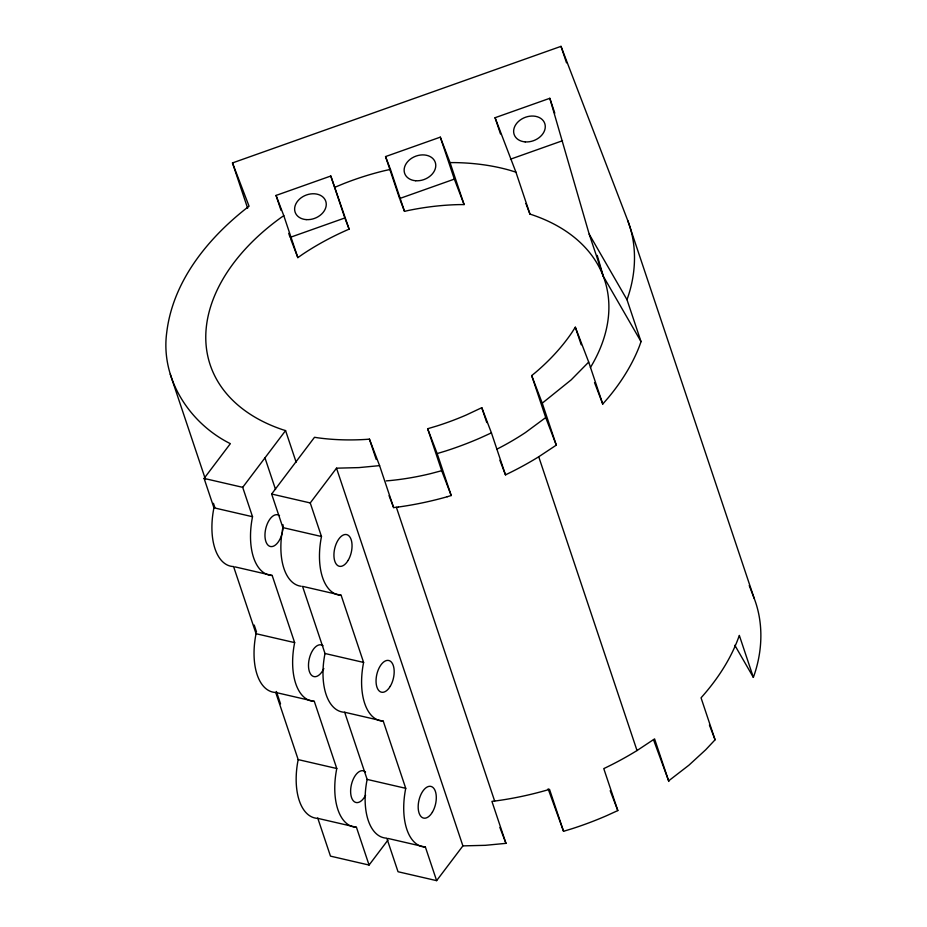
<?xml version="1.0" encoding="UTF-8"?>
<svg xmlns="http://www.w3.org/2000/svg" width="927" height="927" viewBox="0 0 927 927"><rect width="100%" height="100%" fill="white"/><g stroke="black" fill="none" stroke-linecap="round" stroke-linejoin="round"><path stroke-width="1.39" d="M594.52 382.584L602.747 404.045L608.17 397.834A241.402 156.454 -18.5 0 0 639.34 346.397L641.032 341.634L626.988 299.676C636.235 274.23 637.544 245.354 627.498 219.931L561.009 46.35L232.48 162.932L247.648 208.251M734.833 645.273L753.361 677.382C762.55 652.133 763.871 623.547 754.138 598.239L627.753 220.533M602.747 404.045L588.703 362.075L575.331 327.196L571.82 332.666A200.487 129.942 -18.5 0 1 535.053 372.863L531.681 375.597L545.725 417.567L556.293 445.134L538.726 456.768A241.402 156.454 -18.5 0 1 506.165 474.531M317.729 818.031L330.475 856.131L369.073 865.053L356.443 827.278L317.834 818.367A56.176 29.397 -77 0 1 298.181 759.607L275.713 692.457A56.176 29.397 -77 0 1 256.049 633.709L233.581 566.559A56.176 29.397 -77 0 1 213.928 507.799L204.091 478.425L230.359 443.662C189.745 423.512 160.522 378.992 166.686 332.828C172.816 280.649 208.714 237.277 249.062 206.2L232.48 162.932M356.443 827.278A56.176 29.397 -77 0 1 336.779 768.518L314.311 701.38A56.176 29.397 -77 0 1 294.647 642.62L272.179 575.47A56.176 29.397 -77 0 1 252.526 516.721L242.7 487.335L285.574 430.591L282.781 429.734A200.487 129.942 -18.5 0 1 280.974 217.602L283.789 215.655L276.037 195.435L330.8 176.014L349.12 229.154L348.343 229.479A200.487 129.942 -18.5 0 0 303.222 253.894L297.834 257.625L290.603 238.749M301.205 586.258A56.176 29.397 -77 0 1 282.886 527.602L271.646 494.021L314.52 437.277L317.59 437.776A200.487 129.942 -18.5 0 0 365.98 439.41L369.433 439.131L379.583 465.632L393.627 507.602L398.32 507.023M341.136 595.273L302.538 586.351L325.006 653.5A56.176 29.397 -77 0 0 344.67 712.26L367.138 779.41A56.176 29.397 -77 0 0 386.791 838.159L398.031 871.739L436.629 880.65L425.4 847.081A56.176 29.397 -77 0 1 405.736 788.321L383.268 721.171A56.176 29.397 -77 0 1 363.604 662.423L341.136 595.273A56.176 29.397 -77 0 1 321.484 536.513L310.244 502.944L336.513 468.181L358.969 467.602L379.583 465.632M369.073 865.053L387.926 840.105M436.629 880.65L462.897 845.887L485.354 845.32L505.968 843.35L491.924 801.38L496.617 800.801A241.379 156.443 -18.5 0 0 545.551 790.511L549.502 789.317L563.546 831.287L571.681 828.831A241.379 156.443 -18.5 0 0 607.081 815.482L617.811 810.569L603.767 768.599L604.45 768.286A241.379 156.443 -18.5 0 0 637.023 750.546L654.578 738.9L668.622 780.87L688.923 765.192L705.702 749.769L715.076 739.792L701.044 697.822C717.382 679.561 731.194 658.645 739.329 635.412L753.361 677.382M588.703 362.075L571.171 379.873L542.249 403.164L556.293 445.134M545.725 417.567L525.482 432.527A200.487 129.942 -18.5 0 1 499.132 448.019L496.93 449.12M506.154 474.52L505.47 474.833L491.426 432.863L481.785 407.695L466.327 414.972A200.487 129.942 -18.5 0 1 436.884 425.991L427.648 428.737L441.692 470.707L451.206 495.539L447.254 496.733M491.426 432.863L480.707 437.764A241.379 156.443 -18.5 0 1 445.296 451.125L437.162 453.57L427.648 428.737M335.076 187.184L343.963 183.523A200.487 129.942 -18.5 0 1 383.905 170.846L390.452 169.374L404.496 211.344L408.123 210.522A200.487 129.942 -18.5 0 1 458.656 204.612L464.103 204.577L450.058 162.619L440.302 137.15L385.551 156.582L399.595 198.552L454.346 179.12L464.103 204.577M500.499 133.963L495.064 117.717L549.815 98.297L554.798 113.187M349.12 229.154L344.844 217.972L290.081 237.405L288.726 233.349M510.441 159.212L562.515 140.73M441.692 470.707L430.754 473.604A200.487 129.942 -18.5 0 1 390.093 480.568L386.246 480.881M450.058 162.619L454.473 162.596A200.487 129.942 -18.5 0 1 509.56 170.197L515.922 172.155L529.966 214.125L531.878 214.716A200.487 129.942 -18.5 0 1 590.429 367.521M204.091 478.425L242.7 487.335M271.646 494.021L310.244 502.944M213.928 507.799L252.526 516.721M282.886 527.602L321.484 536.513M234.96 566.872L272.179 575.47M256.049 633.709L294.647 642.62M325.006 653.5L363.604 662.423M275.713 692.457L314.311 701.38M344.67 712.26L383.268 721.171M298.181 759.607L336.779 768.518M367.138 779.41L405.736 788.321M388.17 838.483L425.4 847.081M549.815 98.297L589.213 234.207L626.988 299.676M589.213 234.207L603.257 276.176L641.032 341.634M754.138 598.239L749.236 585.528M495.064 117.717L515.922 172.155M525.887 203.5L529.966 214.125M709.422 725.03L715.076 739.792M531.681 375.597L542.249 403.164M668.854 781.461L653.535 739.769M385.551 156.582L390.452 169.374M400.082 199.826L404.496 211.344M499.885 460.255L505.47 474.833M610.198 790.708L617.811 810.569M563.546 831.287L548.135 788.854M389.062 495.678L393.627 507.602M499.873 827.452L505.968 843.35M561.009 46.35L566.524 62.827M575.331 327.196L581.217 344.798M440.302 137.15L454.346 179.12M538.726 456.768L637.023 750.546M481.785 407.695L486.768 422.585M437.162 453.57L451.206 495.539M330.8 176.014L344.844 217.972M396.374 507.289L494.659 801.055M369.433 439.131L376.223 459.444M283.789 215.655L297.834 257.625M276.037 195.435L281.02 210.325M336.513 468.181L462.897 845.887M285.574 430.591L296.142 462.191M264.971 457.857L275.539 489.456M170.244 374.195L205.493 479.468M213.442 503.303L214.821 507.417M254.207 625.065L256.501 631.924M276.397 691.472L280.533 703.836M597.22 255.377L603.257 276.176M447.254 496.745A241.402 156.454 -18.5 0 1 398.32 507.034M282.225 532.967A16.269 8.517 -77 0 1 269.595 546.246A16.269 8.517 -77 0 1 266.443 526.142A16.269 8.517 -77 0 1 279.525 515.679M283.059 524.763A16.269 8.517 -77 0 1 282.584 531.31M323.824 668.576A16.269 8.517 -77 0 1 311.345 675.053A16.269 8.517 -77 0 1 310.638 654.404A16.269 8.517 -77 0 1 323.048 645.771M365.597 795.204A16.269 8.517 -77 0 1 353.349 800.835A16.269 8.517 -77 0 1 352.666 780.569A16.269 8.517 -77 0 1 364.798 771.403M365.18 771.681A16.269 8.517 -77 0 1 365.551 771.994M525.192 141.889A16.269 12.387 -21 0 0 544.786 123.546A16.269 12.387 -21 0 0 518.39 121.53A16.269 12.387 -21 0 0 525.192 141.889M415.69 180.742A16.269 12.387 -21 0 0 435.284 162.41A16.269 12.387 -21 0 0 408.877 160.394A16.269 12.387 -21 0 0 415.69 180.742M306.177 219.606A16.269 12.387 -21 0 0 325.771 201.263A16.269 12.387 -21 0 0 299.375 199.247A16.269 12.387 -21 0 0 306.177 219.606M348.146 560.36A16.269 8.517 -77 0 0 346.86 534.647A16.269 8.517 -77 0 0 333.952 556.327A16.269 8.517 -77 0 0 348.146 560.36M390.279 686.258A16.269 8.517 -77 0 0 388.992 660.545A16.269 8.517 -77 0 0 376.072 682.226A16.269 8.517 -77 0 0 390.279 686.258M432.399 812.168A16.269 8.517 -77 0 0 431.113 786.455A16.269 8.517 -77 0 0 418.204 808.135A16.269 8.517 -77 0 0 432.399 812.168"/></g></svg>
